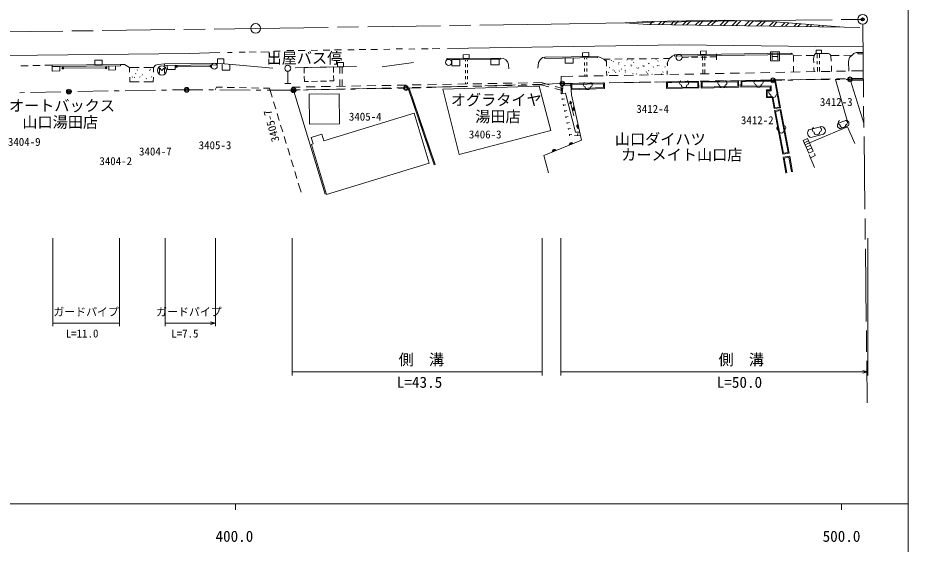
# Model space of a CAD drawing. Units: millimetres, scale not verified. Extents: x 40000 to 680000, y 20000 to 380000.
# Drawn here: x 432113 to 579000, y 198357 to 285136 of the extents above; entities that cross this region are included whole.
import ezdxf
from ezdxf.enums import TextEntityAlignment as Align

# ---------------------------------------------------------------- set-up
doc = ezdxf.new("R2010")
doc.units = ezdxf.units.MM
doc.header["$LTSCALE"] = 1000
doc.header["$PDMODE"] = 32
doc.header["$PDSIZE"] = 500
doc.linetypes.add('CHAIN', pattern=[18.5, 12, -1.5, 3.5, -1.5])
for name, color, linetype, lineweight in [('M-BGD', 7, 'Continuous', 13), ('M-BGD-EXST', 7, 'Continuous', 13), ('M-BMK', 2, 'CHAIN', 13), ('M-BMK-OTRS', 5, 'Continuous', 13), ('M-BMK-ROW', 30, 'Continuous', 13), ('M-BMK-SRVR', 3, 'Continuous', 13), ('M-STR-HTXT', 7, 'Continuous', 13), ('M-STR-STRC', 7, 'Continuous', 13), ('M-TTL-BAND', 7, 'Continuous', 13)]:
    doc.layers.add(name, color=color, linetype=linetype, lineweight=lineweight)
doc.layers.add('M-BMK-HTXT', color=7, linetype='Continuous')
doc.layers.add('M-OTRS', color=6, linetype='Continuous')
doc.styles.add('ＭＳ ゴシック', font='')
doc.styles.get('ＭＳ ゴシック').set_extended_font_data('MS Gothic')

msp = doc.modelspace()

# ---------------------------------------------------------------- linework, layer by layer
at = {"layer": 'M-BGD'}
for p, q in [((547352, 279193), (547365, 278193)), ((556283, 278029), (556283, 279529)), ((556283, 279529), (557783, 279529)), ((556564, 279341), (556564, 278216)), ((557502, 279341), (557502, 278216)), ((557783, 279529), (557783, 278029)), ((563726, 279253), (563494, 278923)), ((563726, 279253), (565826, 279271)), ((563963, 279255), (563980, 278511)), ((564368, 278516), (564365, 279259)), ((465006, 277671), (474179, 276817)), ((465038, 277671), (465038, 278385)), ((492218, 277029), (497405, 277783)), ((505945, 278260), (505947, 277995)), ((506299, 278262), (506300, 277996)), ((525580, 278560), (525585, 278294)), ((525594, 277794), (525602, 277294)), ((525957, 278567), (525962, 278300)), ((525971, 277800), (525979, 277300)), ((528788, 278325), (529817, 278334)), ((529224, 277927), (528788, 278325)), ((528916, 278209), (528964, 278257)), ((529171, 278112), (529242, 278182)), ((529238, 277162), (529224, 277927)), ((529977, 278060), (530048, 278131)), ((530330, 277881), (530401, 277952)), ((530617, 278341), (531817, 278351)), ((531272, 277736), (531342, 277807)), ((532580, 278168), (532651, 278238)), ((532617, 278358), (533816, 278368)), ((533385, 278114), (533456, 278185)), ((533682, 277765), (533753, 277836)), ((534616, 278375), (535816, 278386)), ((536171, 277569), (536242, 277640)), ((536616, 278392), (537816, 278403)), ((537348, 278250), (537419, 278321)), ((537686, 277994), (537757, 278064)), ((538616, 278410), (539645, 278419)), ((539286, 277849), (539266, 277219)), ((539645, 278419), (539286, 277849)), ((541699, 278619), (542779, 278633)), ((543279, 278640), (544279, 278653)), ((544779, 278659), (545779, 278673)), ((545082, 278873), (545090, 278138)), ((545095, 277638), (545101, 277138)), ((545431, 278877), (545439, 278141)), ((545444, 277641), (545450, 277141)), ((546279, 278679), (547359, 278693)), ((557783, 278029), (556283, 278029)), ((556564, 278779), (557502, 278779)), ((560089, 278887), (561392, 278901)), ((560092, 277939), (560089, 278887)), ((562192, 278909), (563494, 278923)), ((563494, 278923), (563403, 278389)), ((563403, 278389), (563428, 277722)), ((563991, 278011), (564003, 277511)), ((564373, 277516), (564371, 278016)), ((566264, 278905), (567600, 278929)), ((566298, 278008), (566264, 278905)), ((568399, 278943), (569735, 278967)), ((569311, 278586), (569150, 278010)), ((569150, 278010), (569217, 276366)), ((569735, 278967), (569311, 278586)), ((432598, 277223), (433798, 277248)), ((434598, 277264), (435798, 277289)), ((436598, 277306), (437758, 277330)), ((439679, 276856), (446518, 276901)), ((450538, 276964), (452128, 276948)), ((450558, 276177), (450538, 276964)), ((451516, 276947), (451522, 276954)), ((451811, 276494), (451882, 276565)), ((452928, 276939), (454519, 276923)), ((453818, 276428), (453888, 276499)), ((453943, 276614), (454014, 276685)), ((454519, 276923), (454499, 276157)), ((458425, 277107), (463793, 277166)), ((467085, 277474), (467075, 276509)), ((476653, 276318), (476653, 274318)), ((477893, 276909), (487965, 277120)), ((479348, 276939), (480012, 276953)), ((479367, 276039), (479348, 276939)), ((480512, 276964), (481512, 276985)), ((482012, 276995), (483011, 277016)), ((483511, 277027), (484175, 277040)), ((484175, 277040), (484194, 276140)), ((485230, 277063), (485235, 275956)), ((485611, 277064), (485616, 275958)), ((505949, 277495), (505951, 276995)), ((505953, 276495), (505956, 275995)), ((506302, 277496), (506304, 276996)), ((506307, 276496), (506309, 275996)), ((525611, 276794), (525620, 276294)), ((525988, 276801), (525997, 276301)), ((529265, 275597), (529251, 276362)), ((529557, 276098), (529628, 276169)), ((529685, 276883), (529756, 276953)), ((530293, 276516), (530363, 276586)), ((530511, 276324), (530581, 276394)), ((530702, 276118), (530772, 276188)), ((531216, 277477), (531286, 277547)), ((531294, 276323), (531364, 276393)), ((531636, 276643), (531707, 276714)), ((532225, 277229), (532296, 277300)), ((532282, 276455), (532353, 276525)), ((532314, 276164), (532385, 276235)), ((533208, 277319), (533278, 277390)), ((533343, 277178), (533414, 277249)), ((534229, 276830), (534300, 276901)), ((534512, 276850), (534583, 276921)), ((535219, 277157), (535290, 277228)), ((535383, 277136), (535454, 277206)), ((535392, 277153), (535463, 277224)), ((535760, 276173), (535830, 276244)), ((536148, 276395), (536219, 276466)), ((536931, 277008), (537001, 277079)), ((537566, 277230), (537636, 277301)), ((537866, 277212), (537937, 277282)), ((538533, 276173), (538603, 276244)), ((538839, 277025), (538910, 277096)), ((539158, 277511), (539229, 277581)), ((539240, 276419), (539220, 275789)), ((545106, 276638), (545114, 275902)), ((545455, 276641), (545463, 275906)), ((558653, 276163), (557153, 276134)), ((561152, 276211), (559652, 276182)), ((560097, 276191), (560094, 277139)), ((563652, 276259), (562152, 276230)), ((563457, 276923), (563482, 276256)), ((564014, 277011), (564031, 276267)), ((564379, 276273), (564375, 277016)), ((566151, 276307), (564652, 276278)), ((566363, 276311), (566329, 277208)), ((568651, 276355), (567151, 276327)), ((571584, 276412), (569651, 276375)), ((450598, 274591), (450578, 275378)), ((450959, 275346), (451030, 275417)), ((451321, 275291), (451392, 275361)), ((451507, 275899), (451578, 275969)), ((452207, 275352), (452278, 275423)), ((452615, 275708), (452685, 275778)), ((453289, 275076), (453360, 275147)), ((454162, 275365), (454232, 275435)), ((454478, 275357), (454458, 274591)), ((479397, 274639), (479378, 275539)), ((481560, 274685), (480560, 274664)), ((483060, 274716), (482060, 274695)), ((484223, 274741), (483559, 274727)), ((484204, 275641), (484223, 274741)), ((485239, 274956), (485244, 273850)), ((485620, 274958), (485625, 273851)), ((505958, 275495), (505960, 274995)), ((506311, 275496), (506313, 274996)), ((523659, 275490), (521726, 275452)), ((521726, 275452), (521726, 274286)), ((526159, 275538), (524659, 275509)), ((525629, 275794), (525634, 275528)), ((526006, 275801), (526011, 275534)), ((528658, 275586), (527158, 275557)), ((531158, 275634), (529658, 275605)), ((533657, 275682), (532158, 275653)), ((533540, 275893), (533610, 275964)), ((534181, 275846), (534251, 275917)), ((536157, 275730), (534657, 275701)), ((534949, 275707), (534984, 275742)), ((535995, 275962), (536066, 276033)), ((536729, 275780), (536800, 275851)), ((538656, 275778), (537157, 275749)), ((538262, 275854), (538333, 275925)), ((541156, 275826), (539656, 275797)), ((543655, 275874), (542156, 275846)), ((546155, 275922), (544655, 275894)), ((544663, 274681), (546163, 274707)), ((548654, 275971), (547155, 275942)), ((547162, 274724), (548662, 274750)), ((551154, 276019), (549654, 275990)), ((549662, 274767), (551162, 274793)), ((553654, 276067), (552154, 276038)), ((552162, 274810), (553661, 274836)), ((556153, 276115), (554653, 276086)), ((554661, 274853), (556161, 274879)), ((557161, 274896), (558661, 274922)), ((559661, 274939), (561160, 274965)), ((562160, 274982), (563660, 275008)), ((564660, 275025), (566160, 275051)), ((567018, 274959), (568911, 268233)), ((567159, 275068), (568659, 275094)), ((569659, 275111), (571599, 275144)), ((452128, 274591), (450598, 274591)), ((454458, 274591), (452928, 274591)), ((464678, 273255), (464892, 273699)), ((464892, 273699), (465860, 273680)), ((466660, 273665), (467860, 273642)), ((468659, 273626), (469859, 273603)), ((470659, 273587), (471859, 273564)), ((472659, 273548), (473627, 273529)), ((473627, 273529), (474076, 272053)), ((476153, 274318), (477153, 274318)), ((477360, 273705), (478683, 273729)), ((477360, 273199), (477360, 273705)), ((478669, 273266), (477360, 273239)), ((480060, 274653), (479397, 274639)), ((481169, 273317), (479669, 273286)), ((479683, 273748), (481183, 273775)), ((483668, 273368), (482169, 273337)), ((482183, 273793), (483682, 273821)), ((486168, 273420), (484668, 273389)), ((484682, 273839), (486182, 273867)), ((488667, 273471), (487168, 273440)), ((487182, 273885), (488682, 273913)), ((491167, 273522), (489667, 273492)), ((489681, 273931), (491181, 273958)), ((493666, 273574), (492166, 273543)), ((492181, 273977), (493681, 274004)), ((496166, 273625), (494666, 273594)), ((494681, 274023), (496180, 274050)), ((496702, 273566), (496513, 273502)), ((496513, 273502), (500803, 260875)), ((496702, 273566), (500992, 260939)), ((498665, 273677), (497165, 273646)), ((497180, 274068), (498680, 274096)), ((501165, 273728), (499665, 273697)), ((499680, 274114), (501180, 274142)), ((503664, 273779), (502164, 273749)), ((502179, 274160), (503679, 274187)), ((506164, 273831), (504664, 273800)), ((504679, 274206), (506179, 274233)), ((505962, 274495), (505964, 274229)), ((506316, 274496), (506317, 274231)), ((508663, 273882), (507163, 273851)), ((507179, 274252), (508678, 274279)), ((511162, 273934), (509663, 273903)), ((509678, 274297), (511178, 274325)), ((513662, 273985), (512162, 273954)), ((512178, 274343), (513677, 274371)), ((516161, 274036), (514662, 274005)), ((514677, 274389), (516177, 274416)), ((518471, 274084), (517161, 274057)), ((517177, 274435), (518500, 274459)), ((519723, 273755), (518471, 274084)), ((518500, 274459), (519785, 274095)), ((521943, 273172), (520691, 273501)), ((520748, 273822), (522033, 273458)), ((521726, 274286), (523666, 274320)), ((521730, 272608), (521771, 274035)), ((522033, 273458), (521943, 273172)), ((524666, 274337), (526166, 274363)), ((527165, 274380), (528665, 274406)), ((529665, 274423), (531165, 274449)), ((532165, 274466), (533664, 274492)), ((534664, 274509), (536164, 274535)), ((537164, 274552), (538664, 274578)), ((539664, 274595), (541163, 274621)), ((542163, 274638), (543663, 274664)), ((477594, 273198), (482796, 256064)), ((497281, 271862), (497092, 271798)), ((497129, 271811), (497709, 270106)), ((497167, 271823), (497746, 270119)), ((497205, 271836), (497784, 270132)), ((497243, 271849), (497822, 270145)), ((521734, 272592), (521730, 272608)), ((521935, 271613), (521895, 271809)), ((521915, 271711), (522307, 271792)), ((474309, 271287), (474658, 270139)), ((522137, 270634), (522097, 270829)), ((522117, 270732), (522509, 270812)), ((523161, 270980), (523259, 271388)), ((523526, 271065), (523161, 270980)), ((523825, 268953), (523259, 271388)), ((523259, 271388), (523526, 271065)), ((474891, 269374), (475241, 268226)), ((497671, 270093), (497860, 270158)), ((522339, 269654), (522299, 269850)), ((522319, 269752), (522711, 269833)), ((522541, 268675), (522500, 268871)), ((522521, 268773), (522912, 268853)), ((475474, 267461), (475823, 266313)), ((498439, 268453), (498250, 268389)), ((498288, 268402), (498867, 266698)), ((498325, 268415), (498905, 266710)), ((498363, 268428), (498942, 266723)), ((498401, 268441), (498980, 266736)), ((522743, 267695), (522702, 267891)), ((522722, 267793), (523114, 267874)), ((567481, 267765), (568803, 268280)), ((567824, 266885), (569146, 267400)), ((498829, 266685), (499018, 266749)), ((522944, 266716), (522904, 266912)), ((522924, 266814), (523316, 266895)), ((523141, 265760), (523106, 265932)), ((523124, 265846), (523515, 265927)), ((524463, 265692), (524484, 266091)), ((562588, 266669), (564690, 267233)), ((562930, 265395), (565032, 265958)), ((476056, 265547), (476406, 264399)), ((499597, 265045), (499408, 264980)), ((499446, 264993), (500025, 263289)), ((499484, 265006), (500063, 263302)), ((499522, 265019), (500101, 263315)), ((499559, 265032), (500138, 263328)), ((523165, 265758), (523141, 265760)), ((524963, 265666), (523964, 265717)), ((561810, 264536), (562577, 264882)), ((561967, 264188), (562734, 264534)), ((476639, 263634), (476988, 262486)), ((480544, 264262), (480816, 264345)), ((499987, 263276), (500176, 263340)), ((562144, 263797), (562910, 264143)), ((562352, 263336), (563118, 263682)), ((477221, 261721), (477570, 260573)), ((563555, 260463), (562671, 262557)), ((500992, 260939), (500803, 260875)), ((477803, 259807), (478153, 258659)), ((478386, 257894), (478835, 256417))]:
    msp.add_line(p, q, dxfattribs=at)
for points in [[(525274, 278743), (526322, 278761), (526311, 279406), (525263, 279388)], [(540466, 279010), (559702, 279307), (559705, 279099), (540469, 278802)], [(544732, 279076), (545656, 279090), (545647, 279672), (544723, 279658)], [(563811, 279254), (564677, 279261), (564672, 279808), (563807, 279800)], [(570709, 279423), (571547, 279424), (571548, 279218), (570709, 279217)], [(446028, 277403), (444831, 277392), (444824, 278147), (446021, 278158)], [(456305, 277289), (465010, 277410), (465006, 277671), (456301, 277550)], [(484865, 277055), (485857, 277076), (485842, 277794), (484850, 277773)], [(502875, 278232), (511768, 278313), (511766, 278500), (502873, 278420)], [(503689, 278240), (505020, 278252), (505030, 277212), (503698, 277200)], [(505583, 278444), (506575, 278453), (506570, 279070), (505577, 279061)], [(510162, 278298), (511512, 278310), (511520, 277398), (510170, 277386)], [(519071, 278638), (527756, 278785), (527760, 278597), (519074, 278450)], [(522420, 278507), (523713, 278529), (523728, 277668), (522435, 277646)], [(437758, 277330), (449077, 277430), (449079, 277209), (437760, 277108)], [(437760, 277108), (439045, 277120), (439052, 276369), (437767, 276357)], [(447109, 277191), (448235, 277201), (448241, 276543), (447115, 276533)], [(456776, 277296), (458090, 277314), (458100, 276641), (456785, 276622)], [(544837, 274651), (544863, 273562), (551048, 273714), (551022, 274749)], [(551421, 274731), (551395, 273696), (556210, 273767), (556220, 273254), (555603, 273254), (555603, 271994), (556568, 271981), (556877, 270161), (557949, 270304), (557109, 274829)], [(518148, 273892), (502208, 273389), (504922, 262603), (520031, 266554)], [(521771, 274035), (521767, 274285), (523291, 274313), (523336, 274042)], [(523395, 273256), (528914, 273504), (528902, 274400), (523290, 274313), (523335, 274042)], [(523534, 273412), (528762, 273648), (528754, 274247), (523467, 274166), (523484, 274060)], [(539124, 274561), (539150, 273503), (544457, 273576), (544432, 274645)], [(539278, 274413), (539296, 273655), (544304, 273724), (544285, 274492)], [(544990, 274503), (545009, 273716), (550895, 273860), (550876, 274596)], [(551568, 274583), (551549, 273848), (556391, 273924), (556396, 273104), (555753, 273104), (555753, 272142), (556696, 272129), (557000, 270328), (557773, 270431), (556985, 274677)], [(480190, 272576), (485136, 272616), (485176, 267651), (480230, 267611)], [(556947, 269830), (558296, 262635), (559362, 262796), (558006, 270016)], [(557123, 269709), (558417, 262805), (559186, 262921), (557886, 269842)], [(562416, 265238), (563349, 263171), (562582, 262825), (561650, 264892)]]:
    msp.add_lwpolyline(points, close=True, dxfattribs=at)
for points in [[(559702, 279307), (559920, 279200), (560089, 278887)], [(565826, 279271), (566076, 279119), (566264, 278905)], [(570709, 279423), (570405, 279396), (570039, 279244), (569735, 278967)], [(465038, 278385), (466097, 278385), (466097, 277570)], [(511766, 278500), (512263, 278405), (512598, 278217), (512947, 277802), (513067, 277373), (513121, 276730)], [(517926, 276850), (517993, 277748), (518261, 278231), (518676, 278593), (519071, 278638)], [(527756, 278785), (528252, 278606), (528788, 278325)], [(540466, 279010), (540060, 278834), (539645, 278419)], [(449077, 277430), (449714, 277446), (450538, 276964)], [(454519, 276923), (454840, 277326), (455242, 277466), (456301, 277550)], [(467075, 276509), (465842, 276522), (465853, 277592)], [(571688, 267779), (569465, 274824), (571602, 274862)], [(523336, 274042), (523461, 272442), (525122, 264949), (518903, 262456), (519646, 259574)], [(521730, 272608), (522458, 272726), (524106, 266299), (524821, 266306)], [(482578, 264881), (497486, 269415), (499993, 261171), (483051, 256018), (480544, 264262)], [(482578, 264881), (482258, 265932), (480497, 265396), (480816, 264345)], [(562734, 264534), (569015, 267147), (570173, 264433)], [(559917, 259769), (559452, 262342), (558362, 262137), (558827, 259546)], [(559769, 259742), (559332, 262167), (558536, 262017), (558975, 259572)], [(562887, 262046), (563659, 262432), (563520, 262745)]]:
    msp.add_lwpolyline(points, dxfattribs=at)
for centre, radius in [((541199, 278613), 500), ((464523, 277162), 500), ((503182, 277781), 500), ((439529, 276855), 150), ((439529, 276855), 120), ((439529, 276855), 100), ((446668, 276902), 150), ((446668, 276902), 120), ((446668, 276902), 100), ((458275, 277105), 150), ((458275, 277105), 120), ((458275, 277105), 100), ((463943, 277168), 150), ((463943, 277168), 120), ((463943, 277168), 100), ((476653, 276818), 500)]:
    msp.add_circle(centre, radius, dxfattribs=at)
for centre, radius, start, end in [((541684, 274407), 402, 116.08703, 255.33416), ((542380, 274407), 402, 284.66584, 63.91297), ((547995, 274425), 402, 116.08703, 255.33416), ((548691, 274425), 402, 284.66584, 63.91297), ((553960, 274519), 402, 116.08703, 255.33416), ((554656, 274519), 402, 284.66584, 63.91297), ((521611, 272968), 380, 288.33298, 68.39842), ((521631, 273682), 380, 288.33298, 68.39842), ((525789, 274131), 402, 116.08703, 255.33416), ((526138, 273742), 450, 180, 0), ((526486, 274131), 402, 284.66584, 63.91297), ((542032, 274018), 450, 180, 0), ((548343, 274036), 450, 180, 0), ((554308, 274130), 450, 180, 0), ((556418, 272843), 402, 116.08703, 255.33416), ((556766, 272454), 450, 180, 0), ((557114, 272843), 402, 284.66584, 63.91297), ((524020, 270172), 354, 111.29457, 273.69974), ((524020, 270172), 283, 113.5186, 271.47571), ((524020, 270172), 212, 117.26493, 267.72938), ((524020, 270172), 142, 124.97666, 260.01765), ((524020, 270172), 100, 135.29432, 249.69999), ((524669, 267243), 354, 111.29457, 273.69974), ((524669, 267243), 283, 113.5186, 271.47571), ((524669, 267243), 212, 117.26493, 267.72938), ((524669, 267243), 142, 124.97666, 260.01765), ((567835, 267396), 511, 133.77902, 268.78019), ((567871, 267856), 402, 116.08703, 255.33416), ((568219, 267467), 450, 180, 0), ((568567, 267856), 402, 284.66584, 63.91297), ((568614, 267699), 611, 330.65977, 71.89944), ((524669, 267243), 100, 135.29432, 249.69999), ((557714, 266971), 402, 116.08703, 255.33416), ((558063, 266582), 450, 180, 0), ((558411, 266971), 402, 284.66584, 63.91297), ((563205, 266151), 805, 139.98385, 250.04424), ((563581, 266682), 402, 116.08703, 255.33416), ((563930, 266293), 450, 180, 0), ((564278, 266682), 402, 284.66584, 63.91297), ((564630, 266533), 702, 304.94307, 85.08502), ((523425, 264210), 354, 30.64139, 193.04657), ((523425, 264210), 283, 32.86543, 190.82253), ((523425, 264210), 212, 36.61175, 187.0762), ((520640, 263094), 354, 30.64139, 193.04657), ((520640, 263094), 283, 32.86543, 190.82253), ((520640, 263094), 212, 36.61175, 187.0762), ((520640, 263094), 142, 44.32348, 179.36447), ((520640, 263094), 100, 54.64115, 169.04681), ((523425, 264210), 142, 44.32348, 179.36447), ((523425, 264210), 100, 54.64115, 169.04681)]:
    msp.add_arc(centre, radius, start, end, dxfattribs=at)
at = {"layer": 'M-BGD-EXST'}
for p, q in [((455486, 276001), (455486, 276901)), ((455486, 276901), (455898, 276451)), ((455898, 276451), (456311, 276901)), ((456311, 276901), (456311, 276001))]:
    msp.add_line(p, q, dxfattribs=at)
msp.add_circle((455898, 276451), 750, dxfattribs=at)
at = {"layer": 'M-BMK'}
msp.add_line((571491, 284073), (572244, 221687), dxfattribs=at)
msp.add_lwpolyline([(71324, 278412), (113224, 278874), (171181, 279581), (216360, 280066), (249242, 280517), (271324, 280774), (314816, 281262), (340925, 281538), (371243, 281838), (427529, 282782), (471339, 283386), (520122, 284114), (554459, 284691), (571482, 284873)], dxfattribs=at)
at = {"layer": 'M-BMK-OTRS'}
for p, q in [((466695, 279434), (467463, 279442)), ((468637, 279484), (469633, 279491)), ((470306, 279506), (471459, 279484)), ((472199, 279491), (473544, 279541)), ((474451, 279619), (475369, 279627)), ((476486, 279726), (477632, 279740)), ((478337, 279762), (479500, 279748)), ((480518, 279797), (481564, 279776)), ((482503, 279783), (483592, 279790)), ((484350, 279854), (485538, 279854)), ((486549, 279861), (487580, 279854)), ((488427, 279897), (489512, 279904)), ((490374, 279911), (491477, 279918)), ((492480, 279933), (493498, 279961)), ((494512, 280018), (495601, 279997)), ((496598, 279982), (497594, 279997)), ((498683, 280025), (499793, 280039)), ((500488, 280046), (501747, 280067))]:
    msp.add_line(p, q, dxfattribs=at)
for points in [[(503000, 280102), (541209, 280689), (563751, 280396), (571536, 280365)], [(324545, 277715), (385230, 278451), (460368, 279268), (465433, 279402)]]:
    msp.add_lwpolyline(points, dxfattribs=at)
at = {"layer": 'M-BMK-ROW'}
for p, q in [((545347, 274659), (550346, 274738)), ((551346, 274754), (552146, 274766)), ((553146, 274782), (556684, 274838)), ((556684, 274838), (558146, 274855)), ((559145, 274867), (559945, 274876)), ((560945, 274888), (565945, 274946)), ((566945, 274958), (567745, 274967)), ((568745, 274979), (569395, 274987)), ((569395, 274987), (571601, 274997)), ((455823, 273211), (456623, 273223)), ((457623, 273239), (459973, 273275)), ((459973, 273275), (462623, 273264)), ((463623, 273259), (464423, 273256)), ((465423, 273251), (470423, 273229)), ((471423, 273225), (472223, 273221)), ((473223, 273217), (477594, 273198)), ((477594, 273198), (478223, 273210)), ((479223, 273229), (480022, 273244)), ((481022, 273263), (486021, 273358)), ((487021, 273377), (487821, 273392)), ((488821, 273411), (493820, 273506)), ((494820, 273525), (495620, 273540)), ((498560, 273620), (496158, 273551)), ((500359, 273671), (499559, 273648)), ((506356, 273843), (501358, 273700)), ((508156, 273895), (507356, 273872)), ((514153, 274067), (509155, 273923)), ((515952, 274118), (515153, 274095)), ((521950, 274290), (516952, 274147)), ((521950, 274290), (526949, 274369)), ((527949, 274385), (528749, 274397)), ((529749, 274413), (534748, 274492)), ((535748, 274508), (536548, 274520)), ((537548, 274536), (542547, 274615)), ((543547, 274631), (544347, 274643)), ((432427, 272795), (433227, 272813)), ((434227, 272835), (439226, 272945)), ((440225, 272967), (440528, 272974)), ((440528, 272974), (441025, 272982)), ((442025, 272997), (447025, 273075)), ((448024, 273090), (448824, 273102)), ((449824, 273118), (454824, 273196))]:
    msp.add_line(p, q, dxfattribs=at)
for centre in [(521950, 274290), (556684, 274838), (569395, 274987), (440528, 272974), (459973, 273275), (477594, 273198), (496158, 273551)]:
    msp.add_circle(centre, 400, dxfattribs=at)
for p in [(556684, 274838), (569395, 274987), (440528, 272974), (459973, 273275), (477594, 273198), (496158, 273551), (521950, 274290)]:
    msp.add_point(p, dxfattribs=at)
at = {"layer": 'M-BMK-SRVR'}
for centre in [(571482, 284873), (471339, 283386)]:
    msp.add_circle(centre, 800, dxfattribs=at)
at = {"layer": 'M-OTRS'}
msp.add_point((571482, 284873), dxfattribs=at)
at = {"layer": 'M-STR-HTXT'}
for p, q in [((437910, 248799), (437910, 234299)), ((448881, 248799), (448881, 234299)), ((456429, 248799), (456429, 234299)), ((464713, 248799), (464713, 234299)), ((477398, 248799), (477398, 226153)), ((518619, 248799), (518619, 226153)), ((521678, 248799), (521678, 226153)), ((572323, 248799), (572323, 226153)), ((437910, 234799), (448881, 234799)), ((456429, 234799), (464713, 234799)), ((464713, 234799), (463913, 234999)), ((464713, 234799), (463913, 234599)), ((477398, 226765), (518619, 226765)), ((521678, 226765), (572323, 226765)), ((572323, 226765), (571523, 226965)), ((572323, 226765), (571523, 226565))]:
    msp.add_line(p, q, dxfattribs=at)
at = {"layer": 'M-STR-STRC'}
for p, q in [((532237, 284318), (536068, 284508)), ((532237, 284318), (536044, 284051)), ((536044, 284051), (568431, 283616)), ((548712, 284732), (536068, 284508)), ((548712, 284732), (536068, 284508)), ((536381, 284046), (536861, 284522)), ((538308, 284548), (537783, 284027)), ((538414, 284019), (538959, 284559)), ((540405, 284585), (539816, 284000)), ((540446, 283992), (541056, 284596)), ((542503, 284622), (541848, 283973)), ((542479, 283964), (543154, 284633)), ((544600, 284659), (543880, 283946)), ((544511, 283937), (545251, 284671)), ((546698, 284696), (545913, 283918)), ((546544, 283910), (547349, 284708)), ((548791, 284729), (547945, 283891)), ((548576, 283883), (549411, 284710)), ((557040, 284475), (548712, 284732)), ((557040, 284475), (548712, 284732)), ((550789, 284668), (549978, 283864)), ((550609, 283855), (551409, 284649)), ((552787, 284606), (552010, 283837)), ((552641, 283828), (553407, 284587)), ((554784, 284544), (554043, 283809)), ((554673, 283801), (555404, 284525)), ((556782, 284483), (556075, 283782)), ((556706, 283774), (557387, 284449)), ((568431, 283616), (557040, 284475)), ((558707, 284349), (558108, 283755)), ((558738, 283746), (559301, 284304)), ((560622, 284205), (560140, 283728)), ((560771, 283719), (561216, 284160)), ((562536, 284061), (562172, 283700)), ((562803, 283692), (563130, 284016)), ((564450, 283916), (564205, 283673)), ((564836, 283665), (565045, 283872)), ((571025, 283552), (568431, 283616))]:
    msp.add_line(p, q, dxfattribs=at)
at = {"layer": 'M-TTL-BAND'}
for p, q in [((579000, 20000), (579000, 370000)), ((40000, 205000), (579000, 205000)), ((468000, 205000), (468000, 204000)), ((568000, 205000), (568000, 204000))]:
    msp.add_line(p, q, dxfattribs=at)

# ---------------------------------------------------------------- texts
at = {"layer": 'M-BGD', "style": 'ＭＳ ゴシック'}
msp.add_text('出屋バス停', height=1833, dxfattribs=at).set_placement((479392, 278504), align=Align.MIDDLE_CENTER)
for s, p in [('オートバックス', (439393, 269187)), ('オグラタイヤ', (511041, 270145)), ('山口湯田店', (439104, 266472)), ('湯田店', (511323, 267398)), ('山口ダイハツ', (538094, 263664)), ('カーメイト山口店', (541652, 261092))]:
    msp.add_text(s, height=1833, dxfattribs=at).set_placement(p, align=Align.BOTTOM_CENTER)
at = {"layer": 'M-BMK-HTXT', "style": 'ＭＳ ゴシック'}
for s, p in [('3412-3', (567132, 270207)), ('3412-4', (536846, 269058)), ('3405-4', (489427, 267790)), ('3412-2', (554099, 267196)), ('3406-3', (509215, 264859)), ('3404-9', (433174, 263631)), ('3405-3', (464648, 263076)), ('3404-7', (454804, 262046)), ('3404-2', (448267, 260461))]:
    msp.add_text(s, height=1320, dxfattribs=at).set_placement(p, align=Align.BOTTOM_CENTER)
msp.add_text('3405-7', height=1320, rotation=105.164, dxfattribs=at).set_placement((474968, 267592), align=Align.BOTTOM_CENTER)
at = {"layer": 'M-STR-HTXT', "style": 'ＭＳ ゴシック'}
for s, height, p in [('ガードパイプ', 1320, (443377, 235594)), ('ガードパイプ', 1320, (460336, 235594)), ('L=11.0', 1320, (442717, 232035)), ('L=7.5', 1320, (459676, 232035)), ('側\u3000溝', 1833, (498690, 227321)), ('側\u3000溝', 1833, (551461, 227321)), ('L=43.5', 1833, (498388, 223588)), ('L=50.0', 1833, (551159, 223588))]:
    msp.add_text(s, height=height, dxfattribs=at).set_placement(p, align=Align.BOTTOM_CENTER)
at = {"layer": 'M-TTL-BAND', "style": 'ＭＳ ゴシック'}
for s, p in [('400.0', (467844, 198195)), ('500.0', (568000, 198195))]:
    msp.add_text(s, height=1833, dxfattribs=at).set_placement(p, align=Align.BOTTOM_CENTER)

doc.saveas('drawing.dxf')
